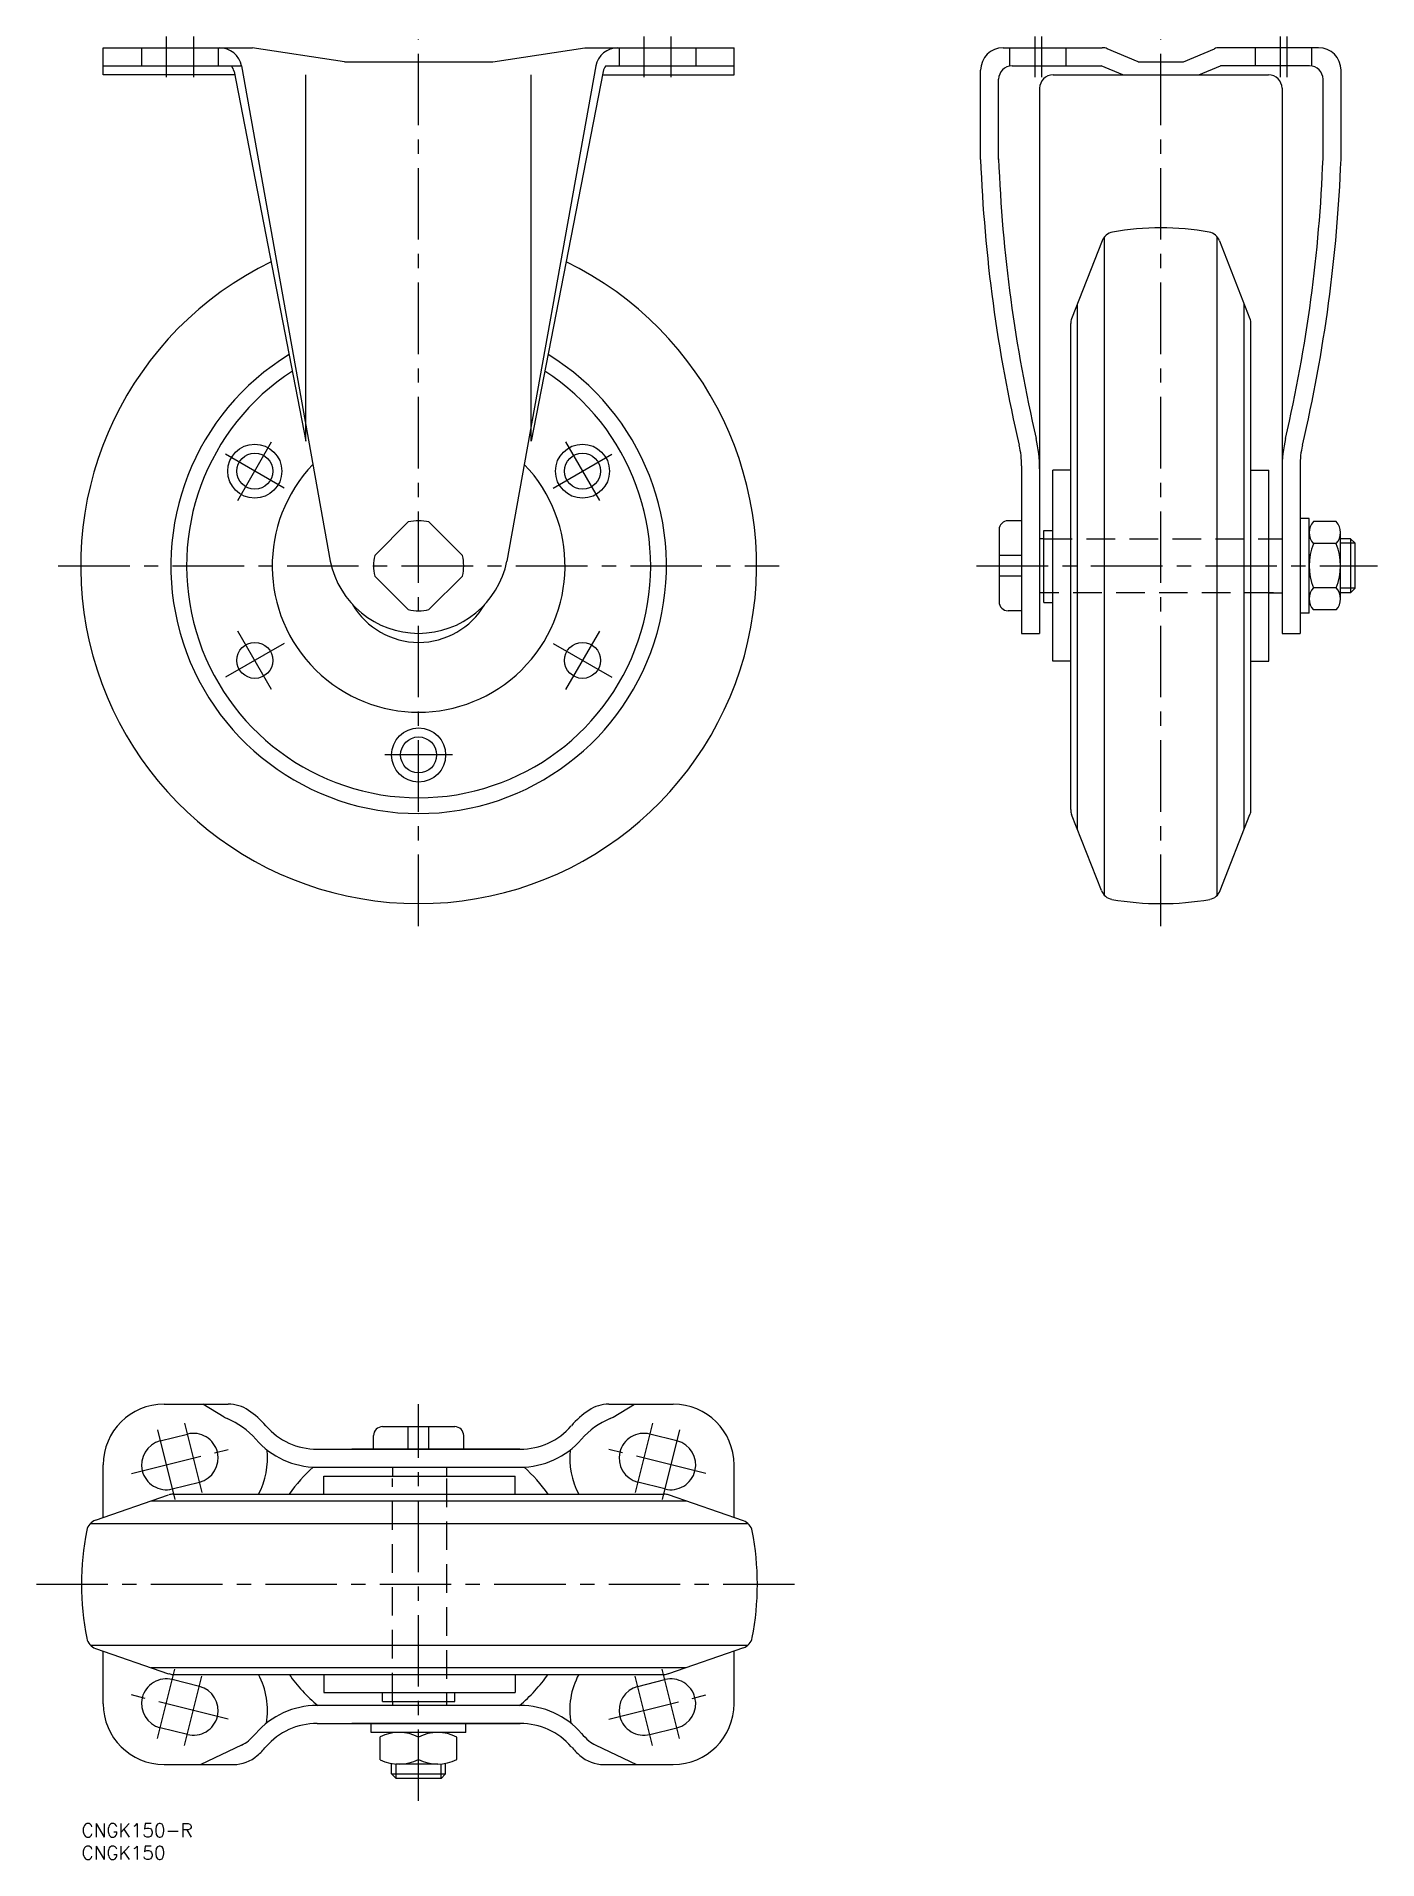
# Model space of a CAD drawing. Extents: x -10 to 288, y -8 to 397.
import ezdxf

# ---------------------------------------------------------------- set-up
doc = ezdxf.new("R2010")
doc.units = 0
doc.header["$LTSCALE"] = 0.5
doc.linetypes.add('CENTER', pattern=[50.8, 31.75, -6.35, 6.35, -6.35])
doc.linetypes.add('DASHED', pattern=[19.05, 12.7, -6.35])
doc.layers.get('0').update_dxf_attribs({"linetype": 'CONTINUOUS'})
for name, color, linetype in [('MSM_CENTER', 1, 'CENTER'), ('MSM_CONTINUOUS', 7, 'CONTINUOUS'), ('MSM_DASHED', 4, 'DASHED'), ('MSM_NARROW', 5, 'CONTINUOUS'), ('MSM_PART_NUMBER', 7, 'CONTINUOUS')]:
    doc.layers.add(name, color=color, linetype=linetype)
doc.styles.get("Standard").update_dxf_attribs({"font": 'txt.shx', "height": 3, "bigfont": 'bigfont.shx'})

# ---------------------------------------------------------------- blocks, each defined once
blk = doc.blocks.new('*U2')
at = {"layer": 'MSM_PART_NUMBER'}
blk.add_text('CNGK150-R', height=3, dxfattribs=at).set_placement((0, -3))
blk = doc.blocks.new('*U3')
at = {"layer": 'MSM_PART_NUMBER'}
blk.add_text('CNGK150', height=3, dxfattribs=at).set_placement((0, -8))

msp = doc.modelspace()

# ---------------------------------------------------------------- linework, layer by layer
for centre, radius, start, end in [((30.59, 389.2), 5, 10.8995, 89.9999), ((30.93, 388.3), 3, 12.4541, 39.2965), ((118.71, 388.3), 3, 140.7035, 167.546)]:
    msp.add_arc(centre, radius, start, end)
at = {"layer": 'MSM_CENTER'}
for p, q in [((18.82, 396.7), (18.82, 387.7)), ((24.82, 396.7), (24.82, 387.7)), ((124.82, 396.7), (124.82, 387.7)), ((130.82, 396.7), (130.82, 387.7)), ((211.55, 396.7), (211.55, 387.7)), ((213.05, 396.7), (213.05, 387.7)), ((266.05, 396.7), (266.05, 387.7)), ((267.55, 396.7), (267.55, 387.7)), ((74.82, 199.2), (74.82, 396.1)), ((239.55, 199.2), (239.55, 396.1)), ((44.94, 296.45), (31.95, 303.95)), ((34.7, 293.71), (42.2, 306.7)), ((104.7, 296.45), (117.69, 303.95)), ((107.44, 306.7), (114.94, 293.71)), ((-5.18, 279.2), (154.82, 279.2)), ((198.65, 279.2), (287.65, 279.2)), ((42.2, 251.71), (34.7, 264.7)), ((114.94, 264.7), (107.44, 251.71)), ((44.94, 261.95), (31.95, 254.45)), ((104.7, 261.95), (117.69, 254.45)), ((82.32, 237.2), (67.32, 237.2)), ((74.82, 5), (74.82, 93.1)), ((16.88, 87.36), (20.75, 71.84)), ((22.88, 88.86), (26.75, 73.34)), ((126.75, 88.86), (122.88, 73.34)), ((132.75, 87.36), (128.88, 71.84)), ((11.06, 77.66), (32.58, 83.04)), ((138.58, 77.66), (117.06, 83.04)), ((-10, 53.1), (160, 53.1)), ((16.88, 18.84), (20.75, 34.36)), ((22.88, 17.34), (26.75, 32.86)), ((126.75, 17.34), (122.88, 32.86)), ((132.75, 18.84), (128.88, 34.36)), ((32.58, 23.16), (11.06, 28.54)), ((117.06, 23.16), (138.58, 28.54))]:
    msp.add_line(p, q, dxfattribs=at)
at = {"layer": 'MSM_CONTINUOUS'}
for p, q in [((4.82, 394.2), (37.92, 394.2)), ((4.82, 388.2), (4.82, 394.2)), ((58.38, 391.1), (37.91, 394.2)), ((91.26, 391.1), (111.72, 394.2)), ((111.72, 394.2), (144.82, 394.2)), ((144.82, 388.2), (144.82, 394.2)), ((204.55, 394.2), (226.55, 394.2)), ((234.55, 391.1), (227.66, 393.98)), ((244.55, 391.1), (251.43, 393.98)), ((274.55, 394.2), (252.55, 394.2)), ((4.82, 390.2), (35.48, 390.2)), ((33.86, 388.95), (49.82, 306.89)), ((35.5, 390.15), (55.22, 280.23)), ((58.38, 391.1), (91.26, 391.1)), ((114.14, 390.15), (94.42, 280.23)), ((115.78, 388.95), (99.82, 306.89)), ((116.38, 390.2), (144.82, 390.2)), ((199.55, 369.41), (199.55, 389.2)), ((206.55, 390.2), (226.33, 390.2)), ((231.11, 388.2), (226.33, 390.2)), ((234.55, 391.1), (244.55, 391.1)), ((247.98, 388.2), (252.77, 390.2)), ((272.55, 390.2), (252.77, 390.2)), ((279.55, 369.42), (279.55, 389.2)), ((34.03, 388.2), (4.82, 388.2)), ((49.82, 306.89), (49.82, 388.2)), ((99.82, 306.89), (99.82, 388.2)), ((115.61, 388.2), (144.82, 388.2)), ((203.55, 369.41), (203.55, 387.2)), ((212.65, 385.2), (212.65, 264.2)), ((215.65, 388.2), (263.45, 388.2)), ((266.45, 385.2), (266.45, 264.2)), ((275.55, 369.42), (275.55, 387.2)), ((227.05, 206.03), (227.05, 352.25)), ((252.05, 206.03), (252.05, 352.25)), ((226.51, 351.3), (219.75, 334.05)), ((252.59, 351.3), (259.34, 334.05)), ((221.05, 220.7), (221.05, 337.35)), ((258.05, 220.7), (258.05, 337.35)), ((219.55, 225.09), (219.55, 332.95)), ((259.55, 225.09), (259.55, 332.95)), ((208.65, 301.39), (208.65, 264.2)), ((215.55, 257.99), (215.55, 300.42)), ((219.55, 300.42), (215.55, 300.42)), ((259.55, 300.42), (263.55, 300.42)), ((263.55, 257.99), (263.55, 300.42)), ((270.45, 301.39), (270.45, 264.2)), ((65.08, 281.49), (72.53, 288.94)), ((84.55, 281.49), (77.1, 288.94)), ((208.65, 289.2), (205.65, 289.2)), ((272.45, 289.7), (270.45, 289.7)), ((272.45, 268.7), (272.45, 289.7)), ((278.45, 289), (273.45, 289.01)), ((203.65, 287.2), (203.65, 271.2)), ((213.55, 285.2), (212.65, 285.2)), ((213.55, 271.02), (213.55, 287.02)), ((213.55, 287.02), (215.55, 287.02)), ((263.55, 285.2), (266.45, 285.2)), ((278.45, 284.11), (273.45, 284.11)), ((279.45, 271.85), (279.45, 286.56)), ((281.65, 285.2), (279.45, 285.2)), ((281.65, 285.2), (281.65, 273.2)), ((281.65, 285.2), (282.65, 284.2)), ((282.65, 274.2), (282.65, 284.2)), ((208.65, 281.49), (203.65, 281.49)), ((72.53, 269.47), (65.08, 276.92)), ((77.1, 269.47), (84.55, 276.92)), ((208.65, 276.92), (203.65, 276.92)), ((213.55, 273.2), (212.65, 273.2)), ((263.55, 273.2), (266.45, 273.2)), ((278.45, 274.29), (273.45, 274.29)), ((281.65, 273.2), (279.45, 273.2)), ((282.65, 274.2), (281.65, 273.2)), ((208.65, 269.2), (205.65, 269.2)), ((213.55, 271.02), (215.55, 271.02)), ((272.45, 268.7), (270.45, 268.7)), ((278.45, 269.4), (273.45, 269.39)), ((208.65, 264.2), (212.65, 264.2)), ((266.45, 264.2), (270.45, 264.2)), ((219.55, 257.99), (215.55, 257.99)), ((259.55, 257.99), (263.55, 257.99)), ((226.37, 207.13), (219.75, 224)), ((252.72, 207.13), (259.34, 224)), ((18.32, 93.1), (32.57, 93.1)), ((31.66, 90.22), (26.89, 93.1)), ((117.07, 93.1), (131.32, 93.1)), ((117.98, 90.22), (122.75, 93.1)), ((17.49, 84.94), (23.49, 86.44)), ((64.82, 83.1), (64.82, 86.1)), ((66.82, 88.1), (82.82, 88.1)), ((72.53, 83.1), (72.53, 88.1)), ((77.1, 83.1), (77.1, 88.1)), ((84.82, 83.1), (84.82, 86.1)), ((132.15, 84.94), (126.15, 86.44)), ((52.27, 83.1), (97.37, 83.1)), ((97.25, 83.1), (60, 83.1)), ((4.82, 67.93), (4.82, 79.6)), ((52.27, 79.1), (97.37, 79.1)), ((53.79, 77.1), (96.21, 77.1)), ((53.79, 73.1), (53.79, 77.1)), ((69, 79.1), (69, 77.1)), ((81, 79.1), (81, 77.1)), ((96.21, 73.1), (96.21, 77.1)), ((144.82, 67.93), (144.82, 79.6)), ((3.13, 67.34), (19.34, 72.94)), ((20.15, 74.26), (26.15, 75.76)), ((20.32, 73.1), (129.32, 73.1)), ((129.49, 74.26), (123.49, 75.76)), ((146.9, 67.21), (130.29, 72.94)), ((15.47, 71.6), (134.17, 71.6)), ((1.96, 66.6), (147.93, 66.6)), ((1.96, 39.6), (147.93, 39.6)), ((3.13, 38.86), (19.34, 33.26)), ((4.82, 26.6), (4.82, 38.27)), ((146.9, 38.99), (130.29, 33.26)), ((144.82, 26.6), (144.82, 38.27)), ((15.47, 34.6), (134.17, 34.6)), ((20.32, 33.1), (129.32, 33.1)), ((53.79, 33.1), (53.79, 29.1)), ((96.21, 33.1), (96.21, 29.1)), ((26.15, 30.44), (20.15, 31.94)), ((53.79, 29.1), (96.21, 29.1)), ((66.82, 27.1), (66.82, 29.1)), ((82.82, 27.1), (82.82, 29.1)), ((123.49, 30.44), (129.49, 31.94)), ((97.25, 26.2), (52.27, 26.2)), ((66.82, 27.1), (82.82, 27.1)), ((69, 27.1), (69, 26.2)), ((81, 27.1), (81, 26.2)), ((23.49, 19.76), (17.49, 21.26)), ((52.27, 22.2), (97.37, 22.2)), ((97.25, 22.2), (60, 22.2)), ((64.32, 20.2), (64.32, 22.2)), ((85.32, 20.2), (85.32, 22.2)), ((126.15, 19.76), (132.15, 21.26)), ((35.5, 17.42), (26.45, 13.1)), ((85.32, 20.2), (64.32, 20.2)), ((66.31, 14.14), (66.31, 19.26)), ((74.81, 14.2), (74.81, 19.2)), ((83.31, 14.2), (83.31, 19.2)), ((114.14, 17.42), (123.19, 13.1)), ((18.32, 13.1), (33.73, 13.1)), ((68.82, 11), (68.82, 13.32)), ((79.06, 13.2), (69.76, 13.2)), ((80.82, 11), (80.82, 13.36)), ((115.91, 13.1), (131.32, 13.1)), ((68.82, 11), (80.82, 11)), ((68.82, 11), (69.82, 10)), ((79.82, 10), (69.82, 10)), ((79.82, 10), (80.82, 11))]:
    msp.add_line(p, q, dxfattribs=at)
for centre, radius in [((38.45, 300.2), 6), ((38.45, 300.2), 4), ((111.19, 300.2), 6), ((111.19, 300.2), 4), ((38.45, 258.2), 4), ((111.19, 258.2), 4), ((74.82, 237.2), 6), ((74.82, 237.2), 4)]:
    msp.add_circle(centre, radius, dxfattribs=at)
for centre, radius, start, end in [((119.05, 389.2), 5, 90.0001, 169.1), ((204.55, 389.2), 5, 90, 180), ((226.55, 391.3), 2.9, 67.3172, 89.9968), ((252.55, 391.3), 2.9, 90.0006, 112.673), ((274.55, 389.2), 5, 0, 90), ((206.55, 387.2), 3, 90, 180), ((272.55, 387.2), 3, 0, 90), ((215.65, 385.2), 3, 90, 180), ((263.45, 385.2), 3, 0, 90), ((533.61, 382.23), 334.31, 182.1974, 193.1891), ((533.61, 382.23), 330.31, 182.1974, 193.0783), ((-54.52, 382.23), 330.31, 346.9221, 357.8053), ((-54.52, 382.23), 334.31, 346.8113, 357.8053), ((229.34, 350.32), 3, 99.8752, 160.9687), ((239.55, 291.7), 62.5, 80.1248, 99.8752), ((249.75, 350.32), 3, 19.0313, 80.1248), ((74.82, 279.2), 75, 115.8824, 64.1179), ((222.55, 332.95), 3, 158.6233, 180), ((256.55, 332.95), 3, 0, 21.3767), ((74.82, 279.2), 55, 121.498, 58.5024), ((74.82, 279.2), 51.5, 122.9601, 57.0402), ((188.65, 301.39), 20, 0, 13.1891), ((182.65, 300.69), 30, 0, 13.0783), ((296.45, 300.7), 30, 166.9221, 180), ((290.45, 301.39), 20, 166.8113, 180), ((74.82, 279.2), 32.5, 136.1918, 43.8089), ((74.82, 279.2), 10, 76.7883, 103.212), ((205.65, 287.2), 2, 90, 180), ((275.96, 286.56), 3.51, 135.654, 224.346), ((275.95, 286.56), 3.49, 315.531, 44.4691), ((284.99, 279.2), 12.54, 156.965, 203.035), ((266.9, 279.2), 12.54, 336.965, 23.0348), ((74.82, 284.2), 20, 191.445, 348.555), ((74.82, 279.2), 10, 166.788, 193.212), ((74.82, 279.2), 10, 346.789, 13.2115), ((205.65, 271.2), 2, 180, 270), ((275.96, 271.86), 3.51, 135.654, 224.346), ((275.95, 271.85), 3.49, 315.531, 44.4689), ((74.82, 279.2), 17, 210.3899, 329.6101), ((74.82, 279.2), 10, 256.789, 283.211), ((222.55, 225.09), 3, 180, 201.4276), ((256.55, 225.09), 3, 338.5724, 0), ((229.21, 208.11), 3, 199.0313, 259.9952), ((249.88, 208.11), 3, 280.0048, 340.9687), ((239.55, 266.7), 62.5, 259.9952, 280.0048), ((18.32, 79.6), 13.5, 90, 180), ((32.57, 85.1), 8, 55.7812, 90), ((117.07, 85.1), 8, 90, 124.2188), ((131.32, 79.6), 13.5, 0, 90), ((34.24, 94.5), 5, 238.887, 247.557), ((25.88, 74.26), 16.9, 40.877, 67.557), ((25.88, 75.26), 19.9, 40.8775, 55.7812), ((123.76, 75.26), 19.9, 124.2188, 139.123), ((123.76, 74.26), 16.9, 112.443, 139.123), ((115.4, 94.5), 5, 292.443, 301.113), ((24.82, 81.1), 5.5, 14, 104.0362), ((52.27, 97.1), 18, 220.878, 270), ((52.27, 98.1), 15, 220.878, 270), ((66.82, 86.1), 2, 90, 180), ((82.82, 86.1), 2, 360, 90), ((97.37, 98.1), 15, 270, 319.122), ((97.37, 97.1), 18, 270, 319.122), ((124.82, 81.1), 5.5, 75.9638, 166), ((18.82, 79.6), 5.5, 104.0362, 194), ((24.82, 81.1), 5.5, 284.0362, 14), ((24.27, 81.1), 17.01, 331.9435, 6.1471), ((125.37, 81.1), 17.01, 173.8503, 208.0565), ((124.82, 81.1), 5.5, 166, 255.9638), ((130.82, 79.6), 5.5, 346, 75.9638), ((18.82, 79.6), 5.5, 194, 284.0362), ((74.82, 53.1), 35, 131.9747, 145.1501), ((74.82, 53.1), 35, 34.8499, 48.0253), ((130.82, 79.6), 5.5, 255.9638, 346), ((20.32, 70.1), 3, 90, 109.0313), ((129.32, 70.1), 3, 70.9687, 90), ((62.5, 53.1), 62.5, 168.9487, 191.0513), ((4.1, 64.51), 3, 109.0313, 168.9487), ((145.92, 64.37), 3, 10.9204, 70.9687), ((87.5, 53.1), 62.5, 349.0796, 10.9204), ((4.1, 41.69), 3, 191.0513, 250.9687), ((145.92, 41.83), 3, 289.0313, 349.0796), ((20.32, 36.1), 3, 250.9687, 270), ((24.27, 25.1), 17.01, 350.4169, 28.0565), ((74.82, 53.1), 35, 214.8499, 230.2258), ((74.82, 53.1), 35, 309.7742, 325.1501), ((125.37, 25.1), 17.01, 151.9435, 189.586), ((129.32, 36.1), 3, 270, 289.0313), ((18.82, 26.6), 5.5, 75.9638, 166), ((24.82, 25.1), 5.5, 346, 75.9638), ((124.82, 25.1), 5.5, 104.0362, 194), ((130.82, 26.6), 5.5, 14, 104.0362), ((18.32, 26.6), 13.5, 180, 270), ((18.82, 26.6), 5.5, 166, 255.9638), ((52.27, 8.2), 18, 89.9999, 139.122), ((97.37, 8.2), 18, 40.8781, 90), ((131.32, 26.6), 13.5, 270, 360), ((130.82, 26.6), 5.5, 284.0362, 14), ((24.82, 25.1), 5.5, 255.9638, 346), ((52.27, 7.2), 15, 89.9999, 139.122), ((97.37, 7.2), 15, 40.8781, 90), ((124.82, 25.1), 5.5, 194, 284.0362), ((33.73, 22.1), 5, 290.6495, 311.299), ((25.88, 31.04), 16.9, 311.3, 319.123), ((25.88, 30.04), 19.9, 311.293, 319.123), ((70.5, 10.7), 9.53, 63.135, 116.097), ((79.06, 10.67), 9.53, 63.519, 116.481), ((123.76, 30.04), 19.9, 220.877, 228.707), ((123.76, 31.04), 16.9, 220.8781, 228.7011), ((115.9, 22.1), 5, 228.7021, 249.3516), ((33.73, 21.1), 8, 270, 311.293), ((70.5, 22.7), 9.53, 243.903, 296.8651), ((79.06, 22.73), 9.53, 243.519, 296.4806), ((115.91, 21.1), 8, 228.707, 270)]:
    msp.add_arc(centre, radius, start, end, dxfattribs=at)
at = {"layer": 'MSM_DASHED'}
for p, q in [((13.32, 394.2), (13.32, 390.2)), ((30.32, 394.2), (30.32, 390.2)), ((119.32, 394.2), (119.32, 390.2)), ((136.32, 394.2), (136.32, 390.2)), ((206.05, 390.16), (206.05, 394.2)), ((218.55, 390.2), (218.55, 394.2)), ((260.55, 390.2), (260.55, 394.2)), ((273.05, 390.16), (273.05, 394.2)), ((213.55, 285.2), (264.55, 285.2)), ((264.55, 273.2), (213.55, 273.2)), ((69, 27.1), (69, 76.6)), ((81, 76.6), (81, 27.1))]:
    msp.add_line(p, q, dxfattribs=at)
at = {"layer": 'MSM_NARROW'}
for p, q in [((282.65, 284.2), (279.45, 284.2)), ((282.65, 274.2), (279.45, 274.2)), ((69.82, 10), (69.82, 13.2)), ((79.82, 10), (79.82, 13.2))]:
    msp.add_line(p, q, dxfattribs=at)

# ---------------------------------------------------------------- block references
at = {"layer": 'MSM_CONTINUOUS'}
for name in ['*U2', '*U3']:
    msp.add_blockref(name, (0, 0), dxfattribs=at)

doc.saveas('drawing.dxf')
